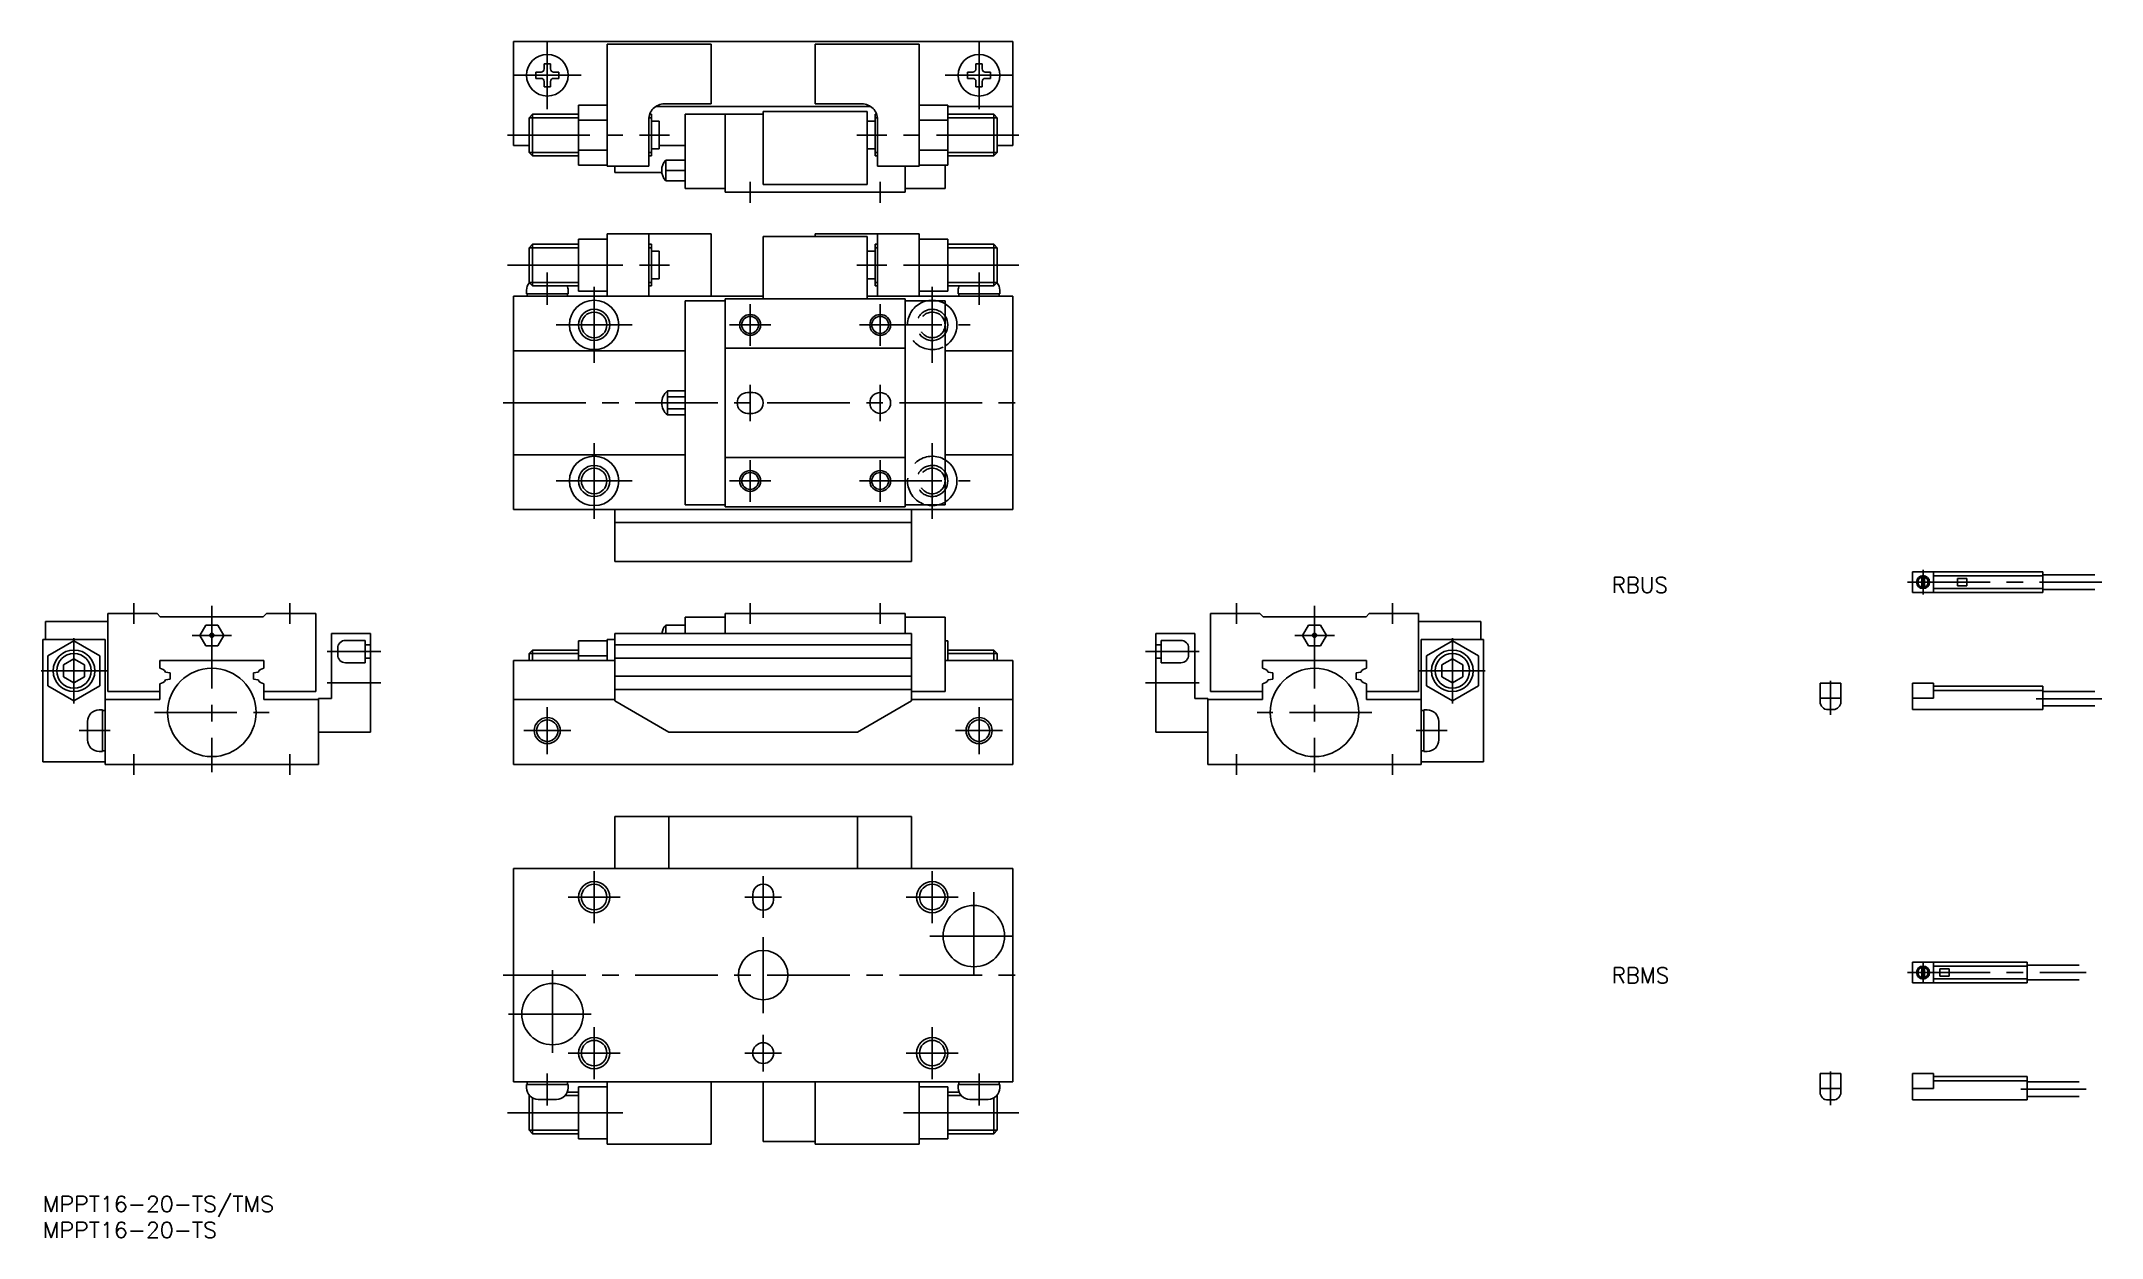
# Model space of a CAD drawing. Extents: x 0 to 396, y -8 to 222.
import ezdxf

# ---------------------------------------------------------------- set-up
doc = ezdxf.new("R2010")
doc.units = 0
doc.header["$LTSCALE"] = 0.5
doc.linetypes.add('CENTER', pattern=[50.8, 31.75, -6.35, 6.35, -6.35])
doc.linetypes.add('DASHED', pattern=[19.05, 12.7, -6.35])
for name, color, linetype in [('MSM_CENTER', 1, 'CENTER'), ('MSM_CONTINUOUS', 7, 'CONTINUOUS'), ('MSM_DASHED', 4, 'DASHED'), ('MSM_NARROW', 5, 'CONTINUOUS'), ('MSM_PART_NUMBER', 7, 'CONTINUOUS')]:
    doc.layers.add(name, color=color, linetype=linetype)
doc.styles.get("Standard").update_dxf_attribs({"font": 'txt.shx', "height": 3, "bigfont": 'bigfont.shx'})

# ---------------------------------------------------------------- blocks, each defined once
blk = doc.blocks.new('*U2')
at = {"layer": 'MSM_PART_NUMBER', "width": 1.042}
blk.add_text('MPPT16-20-TS/TMS', height=3, dxfattribs=at).set_placement((0, -3))
blk = doc.blocks.new('*U3')
at = {"layer": 'MSM_PART_NUMBER', "width": 1.042}
blk.add_text('MPPT16-20-TS', height=3, dxfattribs=at).set_placement((0, -8))
blk = doc.blocks.new('*U5')
at = {"layer": 'MSM_PART_NUMBER'}
blk.add_text('RBUS', height=3, dxfattribs=at).set_placement((301.656409, 116.001362))
blk = doc.blocks.new('*U6')
at = {"layer": 'MSM_PART_NUMBER'}
blk.add_text('RBMS', height=3, dxfattribs=at).set_placement((301.656409, 40.952194))

msp = doc.modelspace()

# ---------------------------------------------------------------- linework, layer by layer
at = {"layer": 'MSM_CENTER'}
for p, q in [((97.000035, 222.039982), (97.000035, 208.959982)), ((180.000027, 222.039982), (180.000027, 208.959982)), ((90.460022, 215.499992), (103.540024, 215.499992)), ((173.460026, 215.499992), (186.540028, 215.499992)), ((89.326371, 203.999992), (120.520811, 203.999992)), ((187.673687, 203.999992), (156.479224, 203.999992)), ((136.000018, 194.999992), (136.000018, 190.999992)), ((161.000018, 194.999992), (161.000018, 190.999992)), ((89.326363, 179.000012), (120.520806, 179.000012)), ((187.673684, 179.000012), (156.479218, 179.000012)), ((97.000035, 177.598992), (97.000035, 171.385692)), ((106.000023, 174.789974), (106.000023, 160.209974)), ((171.000027, 160.209974), (171.000027, 174.789974)), ((180.000027, 177.598992), (180.000027, 171.385692)), ((136.000024, 171.499974), (136.000024, 163.499974)), ((161.000023, 171.499989), (161.000023, 163.499989)), ((98.710022, 167.499974), (113.290024, 167.499974)), ((132.000024, 167.499974), (140.000024, 167.499974)), ((157.000023, 167.499974), (178.290028, 167.499974)), ((136.000024, 155.999992), (136.000024, 148.999992)), ((161.000023, 155.999992), (161.000023, 148.999992)), ((88.500027, 152.499992), (187.769707, 152.499992)), ((106.000023, 144.790004), (106.000023, 130.209985)), ((171.000027, 144.790004), (171.000027, 130.209985)), ((136.000024, 141.500004), (136.000024, 133.500004)), ((161.000022, 141.500004), (161.000022, 133.500004)), ((98.710022, 137.500004), (113.290024, 137.500004)), ((132.000024, 137.500004), (140.000024, 137.500004)), ((157.000023, 137.500004), (178.290028, 137.500004)), ((361.492132, 120.442784), (361.492132, 115.642784)), ((358.492129, 118.042784), (395.855818, 118.042784)), ((17.50001, 114), (17.50001, 110)), ((32.50001, 113.5), (32.50001, 81.499992)), ((47.500012, 114), (47.500012, 110)), ((136.000018, 114), (136.000018, 110)), ((161.000018, 114), (161.000018, 110)), ((229.500035, 114), (229.500035, 110)), ((244.50003, 113.5), (244.50003, 81.499992)), ((259.50003, 114), (259.50003, 110)), ((6.00002, 94.699997), (6.00002, 107.300003)), ((28.69062, 107.80001), (36.30941, 107.80001)), ((248.30943, 107.80001), (240.69064, 107.80001)), ((271.00002, 94.699997), (271.00002, 107.300003)), ((54.700009, 104.700004), (65.000012, 104.700004)), ((222.300038, 104.700004), (212.000035, 104.700004)), ((12.30002, 100.999992), (-0.30001, 100.999992)), ((264.70002, 100.999992), (277.30007, 100.999992)), ((343.698719, 99.042784), (343.698719, 92.542784)), ((54.700009, 98.700004), (65.000012, 98.700004)), ((222.300038, 98.700004), (212.000035, 98.700004)), ((383.262014, 95.642782), (395.855818, 95.642782)), ((21.46003, 93.000007), (43.54002, 93.000007)), ((97.000035, 85.000005), (97.000035, 94.000005)), ((180.000027, 85.000005), (180.000027, 94.000005)), ((255.54002, 93.000007), (233.460026, 93.000007)), ((7.01172, 89.500007), (12.96, 89.500007)), ((92.500035, 89.500005), (101.500035, 89.500005)), ((175.500027, 89.500005), (184.500027, 89.500005)), ((269.98833, 89.500007), (264.04004, 89.500007)), ((17.50001, 85), (17.50001, 81)), ((47.500012, 85), (47.500012, 81)), ((229.500035, 85), (229.500035, 81)), ((259.50003, 85), (259.50003, 81)), ((106.000023, 52.5), (106.000023, 62.5)), ((138.500025, 53.5), (138.500025, 61.500003)), ((171.000026, 52.499999), (171.000026, 62.499999)), ((101.000023, 57.5), (111.000023, 57.5)), ((142.000025, 57.500003), (135.000025, 57.500003)), ((166.000026, 57.499999), (176.000026, 57.499999)), ((179.000023, 58.440002), (179.000023, 41.559997)), ((138.500025, 49.790001), (138.500025, 35.209999)), ((170.560025, 50), (187.440022, 50)), ((361.492132, 44.993616), (361.492132, 40.993616)), ((88.500027, 42.500002), (188.500031, 42.500002)), ((98.000023, 43.44), (98.000023, 26.560001)), ((358.513909, 42.993616), (392.855818, 42.993616)), ((89.560025, 35.000002), (106.440022, 35.000002)), ((106.000024, 22.499998), (106.000024, 32.499998)), ((171.000026, 22.499998), (171.000026, 32.499998)), ((138.500025, 24.000001), (138.500025, 31.000002)), ((101.000024, 27.499998), (111.000024, 27.499998)), ((142.000025, 27.500002), (135.000025, 27.500002)), ((166.000026, 27.499998), (176.000026, 27.499998)), ((343.698719, 23.993616), (343.698719, 17.493616)), ((97.000035, 17.401013), (97.000035, 23.614319)), ((180.000016, 17.401013), (180.000016, 23.614319)), ((380.262014, 20.593626), (392.855818, 20.593626)), ((89.326367, 16.000001), (112.153891, 16.000001)), ((187.673684, 16.000001), (164.846157, 16.000001))]:
    msp.add_line(p, q, dxfattribs=at)
at = {"layer": 'MSM_CONTINUOUS'}
for p, q in [((90.500031, 221.999992), (186.500027, 221.999992)), ((90.500035, 201.999992), (90.500035, 221.999992)), ((186.500027, 201.999992), (186.500027, 221.999992)), ((128.500025, 221.499992), (108.500018, 221.499992)), ((108.500018, 197.999972), (108.500018, 221.499992)), ((128.500025, 209.999972), (128.500025, 221.499992)), ((148.500033, 221.499992), (168.500019, 221.499992)), ((148.500033, 209.999972), (148.500033, 221.499992)), ((168.500019, 197.999972), (168.500019, 221.499992)), ((94.800035, 214.899992), (94.800035, 216.099992)), ((94.800035, 216.099992), (95.800035, 216.099992)), ((94.800035, 214.899992), (95.800035, 214.899992)), ((96.400035, 217.699992), (97.600034, 217.699992)), ((96.400035, 216.699992), (96.400035, 217.699992)), ((96.400035, 213.299992), (96.400035, 214.299992)), ((97.600034, 216.699992), (97.600034, 217.699992)), ((97.600034, 213.299992), (97.600034, 214.299992)), ((98.200034, 216.099992), (99.200034, 216.099992)), ((98.200034, 214.899992), (99.200034, 214.899992)), ((99.200034, 214.899992), (99.200034, 216.099992)), ((177.800027, 214.899992), (177.800027, 216.099992)), ((177.800027, 216.099992), (178.800027, 216.099992)), ((177.800027, 214.899992), (178.800027, 214.899992)), ((179.400027, 217.699992), (180.600026, 217.699992)), ((179.400027, 216.699992), (179.400027, 217.699992)), ((179.400027, 213.299992), (179.400027, 214.299992)), ((180.600026, 216.699992), (180.600026, 217.699992)), ((180.600026, 213.299992), (180.600026, 214.299992)), ((181.200026, 216.099992), (182.200026, 216.099992)), ((181.200026, 214.899992), (182.200026, 214.899992)), ((182.200026, 214.899992), (182.200026, 216.099992)), ((96.400035, 213.299992), (97.600034, 213.299992)), ((128.500025, 209.999972), (119.500014, 209.999972)), ((148.500033, 209.999972), (157.500023, 209.999972)), ((179.400027, 213.299992), (180.600026, 213.299992)), ((93.500035, 207.323472), (94.176535, 207.999972)), ((93.500035, 207.323472), (93.500035, 200.676472)), ((94.176535, 207.999972), (94.176535, 199.999972)), ((103.000031, 207.999972), (94.176535, 207.999972)), ((103.000031, 209.773472), (103.000031, 198.226482)), ((108.500018, 209.773472), (103.000031, 209.773472)), ((108.500018, 206.886742), (103.000031, 206.886742)), ((116.500018, 197.999972), (116.500018, 206.999992)), ((117.000021, 208.000012), (116.671591, 208.000012)), ((117.000021, 208.000012), (116.671594, 208.000012)), ((117.000021, 208.000012), (117.000021, 200.000012)), ((117.000021, 206.649982), (118.500021, 206.649982)), ((159.15835, 209.499972), (117.841687, 209.499972)), ((118.500021, 206.649982), (118.500021, 201.350002)), ((123.50004, 207.999972), (123.50004, 193.699992)), ((123.50004, 207.999972), (138.500029, 207.999972)), ((131.200027, 207.999972), (131.200027, 192.999992)), ((158.500016, 208.499992), (138.500029, 208.499992)), ((138.500029, 194.499992), (138.500029, 208.499992)), ((158.500016, 194.499992), (158.500016, 208.499992)), ((160.000016, 206.649982), (158.500016, 206.649982)), ((160.000016, 207.999972), (160.000016, 199.999972)), ((160.000016, 207.999972), (160.328457, 207.999972)), ((160.500019, 197.999972), (160.500019, 206.999992)), ((168.500019, 209.773472), (174.000027, 209.773472)), ((168.500019, 206.886742), (174.000027, 206.886742)), ((174.000027, 209.773472), (174.000027, 198.226482)), ((186.500027, 209.499972), (174.000027, 209.499972)), ((174.000027, 207.999972), (182.823523, 207.999972)), ((182.823523, 199.999972), (182.823523, 207.999972)), ((182.823523, 207.999972), (183.500023, 207.323472)), ((183.500023, 200.676472), (183.500023, 207.323472)), ((90.500031, 201.999992), (93.500035, 201.999992)), ((94.176535, 199.999972), (93.500035, 200.676472)), ((103.000031, 199.999972), (94.176535, 199.999972)), ((108.500018, 201.113232), (103.000031, 201.113232)), ((108.500018, 198.226482), (103.000031, 198.226482)), ((117.000021, 200.000012), (116.500018, 200.000012)), ((117.000021, 201.350002), (118.500021, 201.350002)), ((118.500021, 201.999992), (123.500019, 201.999992)), ((119.763983, 199.200002), (119.763983, 195.199992)), ((119.763983, 199.200002), (123.50004, 199.200002)), ((160.000016, 201.350002), (158.500016, 201.350002)), ((160.000016, 199.999972), (160.500019, 199.999972)), ((168.500019, 201.113232), (174.000027, 201.113232)), ((168.500019, 198.226482), (174.000027, 198.226482)), ((173.500016, 198.226482), (173.500016, 193.699992)), ((174.000027, 199.999972), (182.823523, 199.999972)), ((183.500023, 200.676472), (182.823523, 199.999972)), ((183.500023, 201.999992), (186.500027, 201.999992)), ((116.500018, 197.999972), (108.500018, 197.999972)), ((110.000018, 197.999972), (110.000018, 196.799992)), ((110.000018, 196.799992), (119.026829, 196.799992)), ((119.763983, 197.200002), (123.50004, 197.200002)), ((119.763983, 195.199992), (123.50004, 195.199992)), ((158.500016, 194.499992), (138.500029, 194.499992)), ((160.500019, 197.999972), (168.500019, 197.999972)), ((165.800009, 197.999972), (165.800009, 192.999992)), ((131.200027, 193.699992), (123.50004, 193.699992)), ((131.200027, 192.999992), (165.800009, 192.999992)), ((165.800009, 193.699992), (173.500016, 193.699992)), ((93.500027, 182.323492), (94.176527, 182.999992)), ((93.500027, 182.323492), (93.500027, 175.676492)), ((94.176527, 182.999992), (94.176527, 174.999992)), ((103.000023, 182.999992), (94.176527, 182.999992)), ((108.500012, 183.999992), (103.000023, 183.999992)), ((103.000023, 183.999992), (103.000023, 174.000012)), ((128.500019, 185.000012), (108.500012, 185.000012)), ((108.500012, 185.000012), (108.500012, 172.999992)), ((116.50001, 185.000012), (116.50001, 172.999992)), ((117.000013, 183.000032), (116.671583, 183.000032)), ((117.000013, 183.000032), (116.671586, 183.000032)), ((117.000013, 183.000032), (117.000013, 175.000032)), ((128.500019, 185.000012), (128.500019, 172.999992)), ((138.500023, 184.499992), (158.500008, 184.499992)), ((138.500023, 184.499992), (138.500023, 172.500012)), ((148.500027, 185.000012), (168.500012, 185.000012)), ((148.500027, 185.000012), (148.500027, 184.499992)), ((158.500008, 184.499992), (158.500008, 172.499972)), ((160.000008, 182.999992), (160.000008, 174.999992)), ((160.000008, 182.999992), (160.328449, 182.999992)), ((160.500014, 185.000012), (160.500014, 172.999992)), ((168.500012, 185.000012), (168.500012, 172.999992)), ((168.500012, 183.999992), (174.000019, 183.999992)), ((174.000019, 183.999992), (174.000019, 174.000012)), ((174.000019, 182.999992), (182.823515, 182.999992)), ((182.823515, 174.999992), (182.823515, 182.999992)), ((182.823515, 182.999992), (183.500015, 182.323492)), ((183.500015, 175.676492), (183.500015, 182.323492)), ((103.000023, 179.000012), (108.500012, 179.000012)), ((117.000021, 181.649982), (118.500021, 181.649982)), ((118.500016, 181.649982), (118.500016, 176.350002)), ((160.000016, 181.649982), (158.500016, 181.649982)), ((174.000019, 179.000012), (168.500012, 179.000012)), ((94.176527, 174.999992), (93.500027, 175.676492)), ((103.000023, 174.999992), (94.176527, 174.999992)), ((117.000013, 175.000032), (116.50001, 175.000032)), ((117.000021, 176.350002), (118.500021, 176.350002)), ((160.000016, 176.350002), (158.500016, 176.350002)), ((160.000008, 174.999992), (160.500011, 174.999992)), ((174.000019, 174.999992), (182.823515, 174.999992)), ((183.500015, 175.676492), (182.823515, 174.999992)), ((90.500031, 172.999992), (138.500023, 172.999992)), ((90.500035, 172.999992), (90.500035, 132.000002)), ((93.000035, 174.149992), (93.000035, 173.499992)), ((101.000035, 173.499992), (93.000035, 173.499992)), ((93.100035, 172.999992), (93.100035, 173.499992)), ((100.900035, 173.499992), (100.900035, 172.999992)), ((101.000035, 174.149992), (101.000035, 173.499992)), ((108.500012, 174.000012), (103.000023, 174.000012)), ((123.50004, 132.899992), (123.50004, 172.100012)), ((131.200027, 172.100012), (123.50004, 172.100012)), ((131.200027, 172.499972), (165.800009, 172.499972)), ((131.200027, 132.500002), (131.200027, 172.499972)), ((158.500008, 172.999992), (186.500027, 172.999992)), ((165.800009, 132.500002), (165.800009, 172.499972)), ((165.800009, 172.100012), (173.500016, 172.100012)), ((168.500012, 174.000012), (174.000019, 174.000012)), ((173.500016, 132.899992), (173.500016, 172.100012)), ((176.000027, 174.149992), (176.000027, 173.499992)), ((184.000027, 173.499992), (176.000027, 173.499992)), ((176.100027, 172.999992), (176.100027, 173.499992)), ((183.900027, 173.499992), (183.900027, 172.999992)), ((184.000027, 174.149992), (184.000027, 173.499992)), ((186.500027, 172.999992), (186.500027, 132.000002)), ((90.500031, 162.499972), (123.500019, 162.499972)), ((131.200027, 162.999992), (165.800009, 162.999992)), ((173.500016, 162.499972), (186.500027, 162.499972)), ((120.085188, 154.809382), (123.50004, 154.809382)), ((120.085188, 154.809382), (120.085188, 150.190592)), ((120.085188, 153.654682), (123.50004, 153.654682)), ((120.085188, 151.345302), (123.50004, 151.345302)), ((135.500024, 154.499992), (136.500024, 154.499992)), ((120.085188, 150.190592), (123.50004, 150.190592)), ((135.500024, 150.499992), (136.500024, 150.499992)), ((90.500031, 142.500002), (123.500019, 142.500002)), ((131.200027, 141.999992), (165.800009, 141.999992)), ((173.500016, 142.500002), (186.500027, 142.500002)), ((90.500031, 132.000002), (186.500027, 132.000002)), ((110.000018, 132.000002), (110.000018, 122.000002)), ((131.200027, 132.899992), (123.50004, 132.899992)), ((131.200027, 132.500002), (165.800009, 132.500002)), ((165.800009, 132.899992), (173.500016, 132.899992)), ((167.000042, 132.000002), (167.000042, 122.000002)), ((110.000018, 129.500002), (167.000042, 129.500002)), ((110.000018, 122.000002), (167.000042, 122.000002)), ((359.492132, 120.042784), (384.492132, 120.042784)), ((359.492132, 120.042784), (359.492132, 116.042784)), ((361.242132, 119.267534), (361.242132, 116.818034)), ((361.742132, 119.267534), (361.742132, 116.818034)), ((363.492124, 120.042784), (363.492124, 116.042784)), ((363.492124, 119.242784), (384.492132, 119.242784)), ((384.492132, 120.042784), (384.492132, 116.042784)), ((384.492132, 119.442774), (394.492132, 119.442774)), ((359.492132, 116.042784), (384.492132, 116.042784)), ((363.492124, 116.842774), (384.492132, 116.842774)), ((368.092131, 118.742784), (369.892134, 118.742784)), ((368.092131, 118.742784), (368.092131, 117.342774)), ((368.092131, 117.342774), (369.892134, 117.342774)), ((369.892134, 118.742784), (369.892134, 117.342774)), ((384.492132, 116.642784), (394.492132, 116.642784)), ((22, 112), (12.5, 112)), ((12.50003, 97.000007), (12.50003, 112)), ((21.99999, 112), (22.59999, 111.400001)), ((22.6, 111.399994), (42.400036, 111.399994)), ((43.000035, 112), (42.400036, 111.399994)), ((43.000027, 112), (52.500019, 112)), ((52.500019, 97.000007), (52.500019, 112)), ((131.200027, 111.300003), (123.50004, 111.300003)), ((123.50004, 108.200004), (123.50004, 111.300003)), ((131.200027, 112), (165.800009, 112)), ((131.200027, 108.200004), (131.200027, 112)), ((165.800009, 108.200004), (165.800009, 112)), ((165.800009, 111.300003), (173.500016, 111.300003)), ((173.500016, 97.000007), (173.500016, 111.300003)), ((224.500027, 97.000007), (224.500027, 112)), ((234.000019, 112), (224.500027, 112)), ((234.000004, 111.999992), (234.60001, 111.399994)), ((254.40005, 111.399994), (234.60001, 111.399994)), ((255.00005, 111.999992), (254.40005, 111.399994)), ((255.00004, 112), (264.50004, 112)), ((264.50002, 97.000007), (264.50002, 112)), ((0, 106.999984), (0, 83.5)), ((0, 106.999984), (12.00001, 106.999984)), ((0.49997, 110.5), (12.5, 110.5)), ((0.49997, 106.999984), (0.49997, 110.5)), ((12.00001, 106.999984), (12.00001, 82.999992)), ((30.1906, 107.800018), (31.3453, 109.80001)), ((31.3453, 105.800003), (30.1906, 107.800003)), ((31.34532, 109.800003), (33.65471, 109.800003)), ((34.80941, 107.80001), (33.65471, 109.80001)), ((33.65472, 105.80001), (34.80941, 107.800003)), ((55.500004, 108.199997), (63.000012, 108.199997)), ((55.500004, 108.199997), (55.500004, 95.699989)), ((63.000012, 108.199997), (63.000012, 89.199989)), ((110.000012, 106.999992), (108.500016, 106.999992)), ((108.500016, 106.999992), (108.500016, 103)), ((167.000016, 108.200004), (110.000012, 108.200004)), ((110.000012, 108.200004), (110.000012, 95.200004)), ((119.763983, 109.799987), (123.50004, 109.799987)), ((119.763983, 109.799987), (119.763983, 108.200004)), ((167.000016, 108.200004), (167.000016, 95.199981)), ((214.000035, 108.199997), (214.000035, 89.199989)), ((221.500042, 108.199997), (214.000035, 108.199997)), ((221.500042, 108.199997), (221.500042, 95.699989)), ((242.19062, 107.800003), (243.34533, 109.80001)), ((243.34533, 105.80001), (242.19063, 107.800003)), ((245.65473, 109.800003), (243.34533, 109.800003)), ((245.65474, 105.800003), (246.80944, 107.800003)), ((246.80944, 107.800018), (245.65475, 109.80001)), ((276.50008, 110.5), (264.50005, 110.5)), ((265.00003, 106.999984), (265.00003, 82.999992)), ((277.00005, 106.999984), (265.00003, 106.999984)), ((276.50008, 106.999984), (276.50008, 110.5)), ((277.00005, 106.999984), (277.00005, 83.5)), ((6.00002, 106.773506), (1.00002, 103.886749)), ((1.00002, 98.113243), (1.00002, 103.886749)), ((6.00002, 103.309402), (4, 102.154693)), ((11, 103.886749), (6.00003, 106.773483)), ((7.99999, 102.154708), (6.00003, 103.309387)), ((11.00002, 98.113243), (11.00002, 103.886749)), ((31.34532, 105.80001), (33.65471, 105.80001)), ((56.700009, 105.350013), (56.700009, 104.050003)), ((58.200009, 106.850013), (62.000027, 106.850013)), ((63.000012, 106.000007), (61.999981, 106.000007)), ((63.000012, 103.400009), (61.999981, 103.400009)), ((62.000027, 106.850013), (62.000027, 102.550003)), ((93.500035, 104.323492), (94.176535, 104.999992)), ((93.500035, 104.323492), (93.500035, 103)), ((94.176535, 104.999992), (94.176535, 103)), ((103.000031, 104.999992), (94.176535, 104.999992)), ((108.500016, 106.773491), (103.000027, 106.773491)), ((103.000027, 103), (103.000027, 106.773491)), ((108.500016, 103.886749), (103.000027, 103.886749)), ((167.000016, 106), (110.000012, 106)), ((167.000016, 103.400009), (110.000012, 103.400009)), ((173.500019, 106.773491), (174.000023, 106.773491)), ((174.000023, 103), (174.000023, 106.773491)), ((174.000027, 104.999992), (182.823523, 104.999992)), ((182.823523, 103), (182.823523, 104.999992)), ((182.823523, 104.999992), (183.500023, 104.323492)), ((183.500023, 103), (183.500023, 104.323492)), ((214.000035, 106.000007), (215.000065, 106.000007)), ((214.000035, 103.400009), (215.000065, 103.400009)), ((218.800038, 106.850013), (215.000019, 106.850013)), ((215.000019, 106.850013), (215.000019, 102.550003)), ((220.300038, 105.350013), (220.300038, 104.050003)), ((245.65473, 105.80001), (243.34533, 105.80001)), ((266.00003, 98.113243), (266.00003, 103.886749)), ((266.00005, 103.886749), (271.00002, 106.773483)), ((269.00005, 102.154708), (271.00002, 103.309387)), ((271.00002, 106.773498), (276.00003, 103.886741)), ((271.00002, 103.309394), (273.00003, 102.154686)), ((276.00002, 98.113243), (276.00002, 103.886749)), ((4.00002, 99.845298), (4.00002, 102.154693)), ((5.99999, 98.690605), (4.00003, 99.845283)), ((8, 99.845314), (5.99999, 98.690605)), ((8.00002, 99.845298), (8.00002, 102.154693)), ((22.50001, 103), (42.500019, 103)), ((22.50001, 103), (22.50001, 101.48661)), ((24.50001, 100.600006), (23.5933, 100.759887)), ((24.50002, 99.400009), (23.59331, 99.240135)), ((24.50001, 99.400009), (24.50001, 100.600013)), ((40.500035, 100.59999), (41.406735, 100.759864)), ((40.500035, 99.400016), (40.500035, 100.59999)), ((40.500035, 99.400009), (41.40672, 99.240142)), ((42.500019, 103), (42.500019, 101.48661)), ((58.200009, 102.550003), (62.000027, 102.550003)), ((90.500031, 103), (110.000012, 103)), ((90.500035, 103), (90.500035, 82.999992)), ((167.000016, 100), (110.000012, 100)), ((173.500016, 103), (186.500027, 103)), ((186.500027, 103), (186.500027, 82.999992)), ((218.800038, 102.550003), (215.000019, 102.550003)), ((254.50003, 103), (234.500027, 103)), ((234.500027, 103), (234.500027, 101.48661)), ((236.500012, 100.599998), (235.593312, 100.759872)), ((236.500012, 99.400009), (235.593327, 99.240135)), ((236.500012, 99.400016), (236.500012, 100.59999)), ((252.50003, 100.600006), (253.40675, 100.75988)), ((252.50003, 99.400009), (252.50003, 100.600013)), ((252.50003, 99.400016), (253.40673, 99.240135)), ((254.50003, 103), (254.50003, 101.48661)), ((269.00002, 99.845298), (269.00002, 102.154693)), ((269.00003, 99.845306), (271.00005, 98.690597)), ((271.00005, 98.690605), (273.00002, 99.845283)), ((273.00002, 99.845298), (273.00002, 102.154693)), ((6, 95.226501), (1.00003, 98.113235)), ((11.00003, 98.113235), (6.00002, 95.226478)), ((12.00001, 95.5), (22.50003, 95.5)), ((12.50003, 97.000007), (22.50001, 97.000007)), ((22.50001, 98.513389), (22.50001, 95.5)), ((42.500019, 98.513389), (42.500019, 95.5)), ((42.500019, 97.000007), (52.500019, 97.000007)), ((53.000012, 95.5), (42.500019, 95.5)), ((53.000012, 95.699989), (53.000012, 82.999992)), ((53.000012, 95.699989), (55.500004, 95.699989)), ((110.000012, 95.5), (90.500031, 95.5)), ((167.000016, 97.400001), (110.000012, 97.400001)), ((110.000018, 95.200004), (120.392332, 89.199997)), ((167.000042, 95.199997), (156.60772, 89.199989)), ((167.000016, 97.000007), (173.500016, 97.000007)), ((186.500027, 95.5), (167.000016, 95.5)), ((224.000035, 95.699989), (221.500042, 95.699989)), ((224.000035, 95.699989), (224.000035, 82.999992)), ((224.000035, 95.5), (234.500027, 95.5)), ((234.500027, 97.000007), (224.500027, 97.000007)), ((234.500027, 98.513389), (234.500027, 95.5)), ((265.00003, 95.5), (254.50001, 95.5)), ((254.50003, 98.513389), (254.50003, 95.5)), ((264.50002, 97.000007), (254.50003, 97.000007)), ((266.00001, 98.113235), (271.00002, 95.226478)), ((271.00005, 95.226501), (276.00002, 98.113235)), ((341.698719, 98.642782), (345.698719, 98.642782)), ((341.698719, 98.642782), (341.698719, 95.042784)), ((341.698719, 95.742789), (345.698719, 95.742789)), ((345.698719, 98.642782), (345.698719, 95.042784)), ((359.492132, 98.642782), (363.492124, 98.642782)), ((359.492132, 98.642782), (359.492132, 93.542784)), ((359.492132, 95.742789), (363.492124, 95.742789)), ((363.492124, 98.642782), (363.492124, 95.742789)), ((363.492124, 98.042784), (384.492132, 98.042784)), ((363.492124, 97.242789), (384.492132, 97.242789)), ((384.492132, 98.042784), (384.492132, 93.542784)), ((384.492132, 97.042784), (394.492132, 97.042784)), ((8.60001, 87.750007), (8.60001, 91.250007)), ((10.85001, 93.500007), (11.50001, 93.500007)), ((11.50001, 85.500007), (11.50001, 93.500007)), ((12.00001, 93.400007), (11.50001, 93.400007)), ((265.00003, 93.400007), (265.50003, 93.400007)), ((266.15003, 93.500007), (265.50003, 93.500007)), ((265.50003, 85.500007), (265.50003, 93.500007)), ((268.40003, 87.750007), (268.40003, 91.250007)), ((343.198719, 93.542784), (344.198719, 93.542784)), ((359.492132, 93.542784), (384.492132, 93.542784)), ((384.492132, 94.242789), (394.492132, 94.242789)), ((53.000012, 89.199989), (63.000012, 89.199989)), ((156.607735, 89.200004), (120.392334, 89.200004)), ((224.000035, 89.199989), (214.000035, 89.199989)), ((0, 83.5), (12.00001, 83.5)), ((10.85001, 85.500007), (11.50001, 85.500007)), ((11.50001, 85.600007), (12.00001, 85.600007)), ((265.50003, 85.600007), (265.00003, 85.600007)), ((277.00005, 83.5), (265.00003, 83.5)), ((266.15003, 85.500007), (265.50003, 85.500007)), ((12.00001, 82.999992), (53.000012, 82.999992)), ((90.500031, 82.999992), (186.500027, 82.999992)), ((265.00003, 82.999992), (224.000035, 82.999992)), ((110.000018, 72.999996), (167.000042, 72.999996)), ((110.000018, 72.999996), (110.000018, 62.999996)), ((120.392332, 72.999996), (120.392332, 62.999996)), ((156.607722, 72.999996), (156.607722, 62.999996)), ((167.000042, 72.999996), (167.000042, 62.999996)), ((90.500031, 62.999996), (186.500027, 62.999996)), ((90.500035, 21.999999), (90.500035, 62.999996)), ((186.500027, 21.999999), (186.500027, 62.999996)), ((136.500025, 57), (136.500025, 58.000003)), ((140.500025, 57), (140.500025, 58.000003)), ((359.492132, 44.993616), (381.492132, 44.993616)), ((359.492132, 44.993616), (359.492132, 40.993616)), ((361.242132, 44.218366), (361.242132, 41.768866)), ((361.742132, 44.218366), (361.742132, 41.768866)), ((363.49214, 44.993616), (363.49214, 40.993616)), ((363.49214, 44.193616), (381.492132, 44.193616)), ((364.692129, 43.693616), (366.492132, 43.693616)), ((364.692129, 43.693616), (364.692129, 42.293616)), ((366.492132, 43.693616), (366.492132, 42.293616)), ((381.492132, 44.993616), (381.492132, 40.993616)), ((381.492132, 44.393616), (391.49214, 44.393616)), ((359.492132, 40.993616), (381.492132, 40.993616)), ((363.49214, 41.793616), (381.492132, 41.793616)), ((364.692129, 42.293616), (366.492132, 42.293616)), ((381.492132, 41.593616), (391.49214, 41.593616)), ((90.500031, 21.999999), (186.500027, 21.999999)), ((101.000035, 21.499999), (93.000035, 21.499999)), ((93.000035, 20.849999), (93.000035, 21.499999)), ((93.100035, 21.999999), (93.100035, 21.499999)), ((103.000031, 20.000001), (100.833302, 20.000001)), ((100.900035, 21.499999), (100.900035, 21.999999)), ((101.000035, 20.849999), (101.000035, 21.499999)), ((103.000027, 21), (103.000027, 11)), ((108.500016, 21), (103.000027, 21)), ((108.500016, 21.999999), (108.500016, 10)), ((128.500023, 21.999999), (128.500023, 10)), ((138.500027, 21.999999), (138.500027, 10.5)), ((148.500027, 21.999999), (148.500027, 10)), ((168.500035, 21.999999), (168.500035, 10)), ((168.500035, 21), (174.000019, 21)), ((174.000019, 21), (174.000019, 11)), ((174.000027, 20.000001), (176.166749, 20.000001)), ((184.000016, 21.499999), (176.000016, 21.499999)), ((176.000016, 20.849999), (176.000016, 21.499999)), ((176.100016, 21.999999), (176.100016, 21.499999)), ((183.900016, 21.499999), (183.900016, 21.999999)), ((184.000016, 20.849999), (184.000016, 21.499999)), ((341.698719, 23.593626), (345.698719, 23.593626)), ((341.698719, 23.593626), (341.698719, 19.993616)), ((341.698719, 20.693616), (345.698719, 20.693616)), ((345.698719, 23.593626), (345.698719, 19.993616)), ((359.492132, 23.593626), (363.49214, 23.593626)), ((359.492132, 18.493616), (359.492132, 23.593626)), ((359.492132, 20.693616), (363.49214, 20.693616)), ((363.49214, 20.693616), (363.49214, 23.593626)), ((363.49214, 22.993616), (381.492132, 22.993616)), ((363.49214, 22.193626), (381.492132, 22.193626)), ((381.492132, 18.493616), (381.492132, 22.993616)), ((381.492132, 21.993616), (391.49214, 21.993616)), ((93.500035, 19.323501), (93.551223, 19.374689)), ((93.500035, 19.323501), (93.500035, 12.676501)), ((94.176535, 18.872602), (94.176535, 12.000001)), ((98.750035, 18.599999), (95.250035, 18.599999)), ((103.000027, 16.000001), (108.500016, 16.000001)), ((174.000019, 16.000001), (168.500035, 16.000001)), ((181.750016, 18.599999), (178.250016, 18.599999)), ((182.823523, 12.000001), (182.823523, 18.872606)), ((183.448831, 19.374693), (183.500023, 19.323501)), ((183.500023, 12.676501), (183.500023, 19.323501)), ((343.198719, 18.493616), (344.198719, 18.493616)), ((359.492132, 18.493616), (381.492132, 18.493616)), ((381.492132, 19.193626), (391.49214, 19.193626)), ((94.176535, 12.000001), (93.500035, 12.676501)), ((103.000031, 12.000001), (94.176535, 12.000001)), ((174.000027, 12.000001), (182.823523, 12.000001)), ((183.500023, 12.676501), (182.823523, 12.000001)), ((108.500016, 11), (103.000027, 11)), ((108.500016, 10), (128.500023, 10)), ((138.500027, 10.5), (148.500027, 10.5)), ((168.500035, 10), (148.500027, 10)), ((168.500035, 11), (174.000019, 11))]:
    msp.add_line(p, q, dxfattribs=at)
for centre, radius in [((97.000035, 215.499992), 4), ((180.000027, 215.499992), 4), ((106.000023, 167.499974), 4.75), ((106.000023, 167.499974), 2.4585), ((136.000024, 167.499974), 1.621), ((161.000023, 167.499989), 1.621), ((161.000023, 152.499992), 2), ((106.000023, 137.500004), 4.75), ((106.000023, 137.500004), 2.4585), ((136.000024, 137.500004), 1.621), ((161.000022, 137.500004), 1.621), ((361.492132, 118.042784), 1.25), ((32.50001, 107.80001), 0.4), ((244.50003, 107.80001), 0.4), ((5.99999, 100.999984), 4), ((271.00003, 100.999984), 4), ((32.50001, 93.000007), 8.499999), ((244.50003, 93.000007), 8.499999), ((97.000035, 89.500005), 2.067), ((180.000027, 89.500005), 2.067), ((106.000023, 57.5), 2.4585), ((171.000027, 57.5), 2.4585), ((179.000023, 50), 5.9), ((138.500025, 42.500002), 4.75), ((361.492132, 42.993616), 1.25), ((98.000023, 35.000002), 5.9), ((106.000023, 27.499999), 2.4585), ((138.500025, 27.500002), 2), ((171.000026, 27.499998), 2.4585)]:
    msp.add_circle(centre, radius, dxfattribs=at)
for centre, radius, start, end in [((95.800035, 216.699992), 0.6, 269.999997, 0), ((95.800035, 214.299992), 0.6, 0, 90.000003), ((98.200034, 216.699992), 0.6, 179.999995, 269.999997), ((98.200034, 214.299992), 0.6, 90.000003, 180.000005), ((178.800027, 216.699992), 0.6, 269.999997, 0), ((178.800027, 214.299992), 0.6, 0, 90.000003), ((181.200026, 216.699992), 0.6, 179.999995, 269.999997), ((181.200026, 214.299992), 0.6, 90.000003, 180.000005), ((119.500014, 206.999992), 3, 90.000003, 180.00001), ((157.500023, 206.999992), 3, 0, 90.000003), ((122.000042, 197.200002), 3, 138.18969, 221.81031), ((95.250035, 174.149992), 2.25, 139.02787482, 179.999997), ((98.750035, 174.149992), 2.25, 0.000003, 22.196102), ((178.250027, 174.149992), 2.25, 157.803898, 179.999997), ((181.750027, 174.149992), 2.25, 0.000003, 40.9724862), ((171.000027, 167.499974), 4.75, 75.56463439, 104.43536561), ((171.000027, 167.499974), 4.75, 301.75676, 58.243243), ((122.000042, 152.499992), 3, 129.66404, 230.33597), ((135.500024, 152.499992), 2, 90.000003, 270), ((136.500024, 152.499992), 2, 270, 90.000003), ((171.000027, 137.500004), 4.75, 301.75676, 58.243243), ((171.000027, 137.499994), 4.75, 255.56262646, 284.43737354), ((361.492132, 118.042784), 1, 104.47752, 255.52249), ((361.492132, 118.042784), 1, 284.47751, 75.522488), ((122.000042, 107.799995), 3, 138.18969, 172.33757), ((58.200009, 105.350013), 1.5, 90.000003, 180.00001), ((58.200009, 104.050003), 1.5, 180.00001, 270), ((218.800038, 105.350013), 1.5, 359.99999, 89.999996), ((218.800038, 104.050003), 1.5, 270, 359.99999), ((22.30004, 100), 1.500006, 277.66093, 329.56152), ((22.30004, 100), 1.500001, 30.436378, 82.337261), ((42.700032, 100), 1.500006, 210.43556, 262.33609), ((42.700032, 100), 1.499993, 97.661603, 149.56235), ((234.300015, 100), 1.499993, 30.437655, 82.338395), ((234.300015, 100), 1.500006, 277.66391, 329.56443), ((254.70001, 100), 1.500001, 97.662737, 149.56362), ((254.70001, 100), 1.500006, 210.43847, 262.33907), ((10.85001, 91.250007), 2.25, 90.000003, 180.000005), ((266.15003, 91.250007), 2.25, 359.999995, 89.999997), ((343.198719, 95.042784), 1.5, 179.99999, 270), ((344.198719, 95.042784), 1.5, 270, 0), ((10.85001, 87.750007), 2.25, 179.999995, 269.999997), ((266.15003, 87.750007), 2.25, 270.000003, 0.000005), ((138.500025, 58.000003), 2, 0, 180.00001), ((138.500025, 57), 2, 179.99999, 0.00001), ((361.492132, 42.993616), 1, 104.47751, 255.52249), ((361.492132, 42.993616), 1, 284.47751, 75.522488), ((95.250035, 20.849999), 2.25, 180.000003, 270.000005), ((98.750035, 20.849999), 2.25, 269.999995, 359.999997), ((178.250016, 20.849999), 2.25, 180.000003, 270.000005), ((181.750016, 20.849999), 2.25, 269.999995, 359.999997), ((343.198719, 19.993616), 1.5, 179.99999, 270), ((344.198719, 19.993616), 1.5, 270, 0)]:
    msp.add_arc(centre, radius, start, end, dxfattribs=at)
at = {"layer": 'MSM_DASHED'}
for centre in [(171.000027, 167.499974), (171.000027, 137.499994)]:
    msp.add_circle(centre, 2.4585, dxfattribs=at)
for centre, radius, start, end in [((171.000027, 167.499974), 4.75, 104.43536561, 301.75675), ((171.000027, 167.499974), 3, 33.55768982, 326.44231018), ((171.000027, 167.499974), 4.75, 58.243243, 75.56463439), ((171.000027, 137.500004), 4.75, 58.243243, 255.56308608), ((171.000027, 137.499994), 3, 33.55768982, 326.44231018), ((171.000027, 137.500004), 4.75, 284.43691392, 301.75675)]:
    msp.add_arc(centre, radius, start, end, dxfattribs=at)
at = {"layer": 'MSM_NARROW'}
for p, q in [((103.000031, 207.323472), (93.500035, 207.323472)), ((117.000021, 207.323512), (116.517509, 207.323512)), ((160.000016, 207.323472), (160.482532, 207.323472)), ((174.000027, 207.323472), (183.500023, 207.323472)), ((103.000031, 200.676472), (93.500035, 200.676472)), ((117.000021, 200.676512), (116.500018, 200.676512)), ((160.000016, 200.676472), (160.500019, 200.676472)), ((174.000027, 200.676472), (183.500023, 200.676472)), ((103.000023, 182.323492), (93.500027, 182.323492)), ((117.000013, 182.323532), (116.517501, 182.323532)), ((160.000008, 182.323492), (160.482524, 182.323492)), ((174.000019, 182.323492), (183.500015, 182.323492)), ((103.000023, 175.676492), (93.500027, 175.676492)), ((117.000013, 175.676532), (116.50001, 175.676532)), ((160.000008, 175.676492), (160.500011, 175.676492)), ((174.000019, 175.676492), (183.500015, 175.676492)), ((103.000031, 104.323492), (93.500035, 104.323492)), ((174.000027, 104.323492), (183.500023, 104.323492)), ((93.597067, 19.323501), (93.500035, 19.323501)), ((103.000031, 19.323501), (100.403003, 19.323501)), ((174.000027, 19.323501), (176.597048, 19.323501)), ((183.402984, 19.323501), (183.500023, 19.323501)), ((103.000031, 12.676501), (93.500035, 12.676501)), ((174.000027, 12.676501), (183.500023, 12.676501))]:
    msp.add_line(p, q, dxfattribs=at)
for centre, radius in [((106.000023, 167.499974), 3), ((136.000024, 167.499974), 2), ((161.000023, 167.499989), 2), ((106.000023, 137.500004), 3), ((136.000024, 137.500004), 2), ((161.000022, 137.500004), 2), ((5.99999, 100.999984), 3.3235), ((271.00003, 100.999984), 3.3235), ((97.000035, 89.500005), 2.5), ((180.000027, 89.500005), 2.5), ((106.000023, 57.5), 3), ((171.000027, 57.5), 3), ((106.000023, 27.499999), 3), ((171.000026, 27.499998), 3)]:
    msp.add_circle(centre, radius, dxfattribs=at)
for centre in [(171.000027, 167.499974), (171.000027, 137.499994)]:
    msp.add_arc(centre, 3, 326.44231018, 33.55768982, dxfattribs=at)

# ---------------------------------------------------------------- block references
at = {"layer": 'MSM_CONTINUOUS'}
for name in ['*U5', '*U6', '*U2', '*U3']:
    msp.add_blockref(name, (0, 0), dxfattribs=at)

doc.saveas('drawing.dxf')
